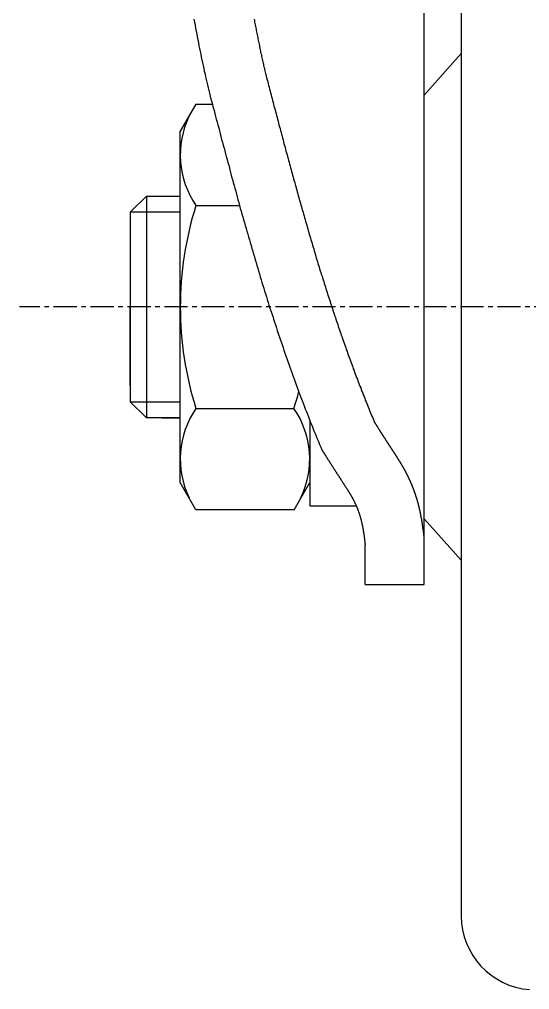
# Model space of a CAD drawing. Extents: x -3150 to -2863, y -854 to -398.
# Drawn here: x -3149.8 to -3122.3, y -680.6 to -628.1 of the extents above; entities that cross this region are included whole.
import ezdxf

# ---------------------------------------------------------------- set-up
doc = ezdxf.new("R2010")
doc.units = 0
doc.linetypes.add('CENTER', pattern=[2, 1.25, -0.25, 0.25, -0.25])
doc.layers.get('0').update_dxf_attribs({"linetype": 'CONTINUOUS'})
doc.layers.add('CENTER', color=1, linetype='CENTER')

msp = doc.modelspace()

# ---------------------------------------------------------------- linework, layer by layer
at = {"color": 7, "linetype": 'CONTINUOUS'}
for p, q in [((-3127.949, -658.679), (-3127.949, -579.279)), ((-3125.949, -610.753), (-3125.949, -676.604)), ((-3125.949, -629.979), (-3127.949, -632.229)), ((-3140.3, -632.709), (-3141.149, -634.179)), ((-3140.3, -632.709), (-3139.413, -632.709)), ((-3141.149, -653.179), (-3141.149, -634.179)), ((-3143.849, -638.554), (-3142.974, -637.679)), ((-3142.974, -637.679), (-3142.974, -649.679)), ((-3142.974, -637.679), (-3141.149, -637.679)), ((-3142.149, -637.679), (-3141.149, -637.679)), ((-3140.3, -638.194), (-3137.939, -638.194)), ((-3143.849, -638.554), (-3143.849, -648.804)), ((-3143.849, -647.929), (-3143.849, -643.679)), ((-3143.849, -648.804), (-3142.974, -649.679)), ((-3140.3, -649.163), (-3134.997, -649.163)), ((-3141.149, -649.679), (-3142.974, -649.679)), ((-3142.149, -649.679), (-3141.149, -649.679)), ((-3134.149, -649.795), (-3134.149, -654.429)), ((-3140.3, -654.648), (-3141.149, -653.179)), ((-3134.997, -654.648), (-3134.149, -653.179)), ((-3134.997, -654.648), (-3140.3, -654.648)), ((-3134.149, -654.429), (-3131.63, -654.429)), ((-3125.949, -657.379), (-3127.949, -655.129)), ((-3131.149, -658.679), (-3131.149, -656.539)), ((-3131.149, -658.679), (-3127.949, -658.679))]:
    msp.add_line(p, q, dxfattribs=at)
at = {"color": 3, "linetype": 'CONTINUOUS'}
for p, q in [((-3141.149, -638.554), (-3143.849, -638.554)), ((-3143.849, -648.804), (-3141.149, -648.804))]:
    msp.add_line(p, q, dxfattribs=at)
at = {"color": 7, "linetype": 'CONTINUOUS'}
msp.add_polyline3d([(-3140.41, -628.121, 0), (-3140.38, -628.282, 0), (-3140.35, -628.442, 0), (-3140.32, -628.602, 0), (-3140.29, -628.762, 0), (-3140.26, -628.92, 0), (-3140.23, -629.079, 0), (-3140.2, -629.236, 0), (-3140.17, -629.393, 0), (-3140.14, -629.55, 0), (-3140.11, -629.706, 0), (-3140.08, -629.861, 0), (-3140.04, -630.015, 0), (-3140.01, -630.169, 0), (-3139.98, -630.323, 0), (-3139.95, -630.476, 0), (-3139.91, -630.628, 0), (-3139.88, -630.779, 0), (-3139.85, -630.93, 0), (-3139.81, -631.081, 0), (-3139.78, -631.23, 0), (-3139.75, -631.379, 0), (-3139.71, -631.527, 0), (-3139.68, -631.675, 0), (-3139.64, -631.822, 0), (-3139.61, -631.968, 0)], dxfattribs=at)
at = {"color": 7}
for points in [[(-3137.16, -628.124, 0), (-3137.14, -628.201, 0), (-3137.13, -628.277, 0), (-3137.11, -628.353, 0), (-3137.1, -628.429, 0), (-3137.08, -628.504, 0), (-3137.07, -628.58, 0), (-3137.05, -628.655, 0), (-3137.04, -628.73, 0), (-3137.02, -628.805, 0), (-3137.01, -628.88, 0), (-3136.99, -628.955, 0), (-3136.98, -629.029, 0), (-3136.96, -629.104, 0), (-3136.95, -629.178, 0), (-3136.93, -629.252, 0), (-3136.92, -629.326, 0), (-3136.9, -629.4, 0), (-3136.89, -629.473, 0), (-3136.87, -629.547, 0), (-3136.86, -629.62, 0), (-3136.84, -629.693, 0), (-3136.83, -629.766, 0), (-3136.81, -629.839, 0), (-3136.8, -629.911, 0), (-3136.78, -629.984, 0), (-3136.76, -630.056, 0), (-3136.75, -630.128, 0), (-3136.73, -630.2, 0), (-3136.72, -630.272, 0), (-3136.7, -630.343, 0), (-3136.68, -630.415, 0), (-3136.67, -630.486, 0), (-3136.65, -630.557, 0), (-3136.64, -630.628, 0), (-3136.62, -630.698, 0), (-3136.6, -630.769, 0), (-3136.59, -630.839, 0), (-3136.57, -630.909, 0), (-3136.55, -630.979, 0), (-3136.54, -631.049, 0), (-3136.52, -631.119, 0), (-3136.5, -631.188, 0)], [(-3136.5, -631.188, 0), (-3136.48, -631.29, 0), (-3136.45, -631.392, 0), (-3136.42, -631.494, 0), (-3136.4, -631.596, 0), (-3136.37, -631.698, 0), (-3136.34, -631.8, 0), (-3136.32, -631.902, 0), (-3136.29, -632.003, 0), (-3136.26, -632.105, 0), (-3136.24, -632.207, 0), (-3136.21, -632.309, 0), (-3136.18, -632.411, 0), (-3136.16, -632.512, 0), (-3136.13, -632.614, 0), (-3136.1, -632.716, 0), (-3136.08, -632.817, 0), (-3136.05, -632.919, 0), (-3136.02, -633.02, 0), (-3135.99, -633.122, 0), (-3135.97, -633.224, 0), (-3135.94, -633.325, 0), (-3135.91, -633.426, 0), (-3135.89, -633.528, 0), (-3135.86, -633.629, 0), (-3135.83, -633.731, 0), (-3135.81, -633.832, 0), (-3135.78, -633.933, 0), (-3135.75, -634.035, 0), (-3135.73, -634.136, 0), (-3135.7, -634.237, 0), (-3135.67, -634.338, 0), (-3135.64, -634.439, 0), (-3135.62, -634.54, 0), (-3135.59, -634.642, 0), (-3135.56, -634.743, 0), (-3135.54, -634.844, 0), (-3135.51, -634.945, 0), (-3135.48, -635.046, 0), (-3135.45, -635.146, 0), (-3135.43, -635.247, 0), (-3135.4, -635.348, 0), (-3135.37, -635.449, 0), (-3135.35, -635.55, 0), (-3135.32, -635.65, 0), (-3135.29, -635.751, 0), (-3135.26, -635.852, 0), (-3135.24, -635.952, 0), (-3135.21, -636.053, 0), (-3135.18, -636.154, 0), (-3135.15, -636.254, 0), (-3135.13, -636.355, 0), (-3135.1, -636.455, 0), (-3135.07, -636.555, 0), (-3135.04, -636.656, 0), (-3135.02, -636.756, 0), (-3134.99, -636.856, 0), (-3134.96, -636.957, 0), (-3134.93, -637.057, 0), (-3134.9, -637.157, 0), (-3134.88, -637.257, 0), (-3134.85, -637.357, 0), (-3134.82, -637.457, 0), (-3134.79, -637.557, 0), (-3134.77, -637.657, 0), (-3134.74, -637.757, 0), (-3134.71, -637.857, 0), (-3134.68, -637.957, 0), (-3134.65, -638.057, 0), (-3134.62, -638.156, 0), (-3134.6, -638.256, 0), (-3134.57, -638.356, 0), (-3134.54, -638.455, 0), (-3134.51, -638.555, 0), (-3134.48, -638.654, 0), (-3134.45, -638.754, 0), (-3134.43, -638.853, 0), (-3134.4, -638.953, 0), (-3134.37, -639.052, 0), (-3134.34, -639.151, 0), (-3134.31, -639.251, 0), (-3134.28, -639.35, 0), (-3134.25, -639.449, 0), (-3134.23, -639.548, 0), (-3134.2, -639.647, 0), (-3134.17, -639.746, 0), (-3134.14, -639.845, 0), (-3134.11, -639.944, 0), (-3134.08, -640.043, 0), (-3134.05, -640.142, 0), (-3134.02, -640.241, 0), (-3133.99, -640.339, 0), (-3133.96, -640.438, 0), (-3133.93, -640.537, 0), (-3133.9, -640.635, 0), (-3133.87, -640.734, 0), (-3133.85, -640.832, 0), (-3133.82, -640.931, 0), (-3133.79, -641.029, 0), (-3133.76, -641.127, 0), (-3133.73, -641.226, 0), (-3133.7, -641.324, 0), (-3133.67, -641.422, 0), (-3133.64, -641.52, 0), (-3133.61, -641.618, 0), (-3133.58, -641.716, 0), (-3133.55, -641.814, 0), (-3133.52, -641.912, 0), (-3133.48, -642.01, 0), (-3133.45, -642.108, 0), (-3133.42, -642.206, 0), (-3133.39, -642.303, 0), (-3133.36, -642.401, 0), (-3133.33, -642.499, 0), (-3133.3, -642.596, 0), (-3133.27, -642.694, 0), (-3133.24, -642.791, 0), (-3133.21, -642.888, 0), (-3133.18, -642.986, 0), (-3133.15, -643.083, 0), (-3133.11, -643.18, 0), (-3133.08, -643.277, 0), (-3133.05, -643.374, 0), (-3133.02, -643.471, 0), (-3132.99, -643.568, 0), (-3132.96, -643.665, 0), (-3132.92, -643.762, 0), (-3132.89, -643.859, 0), (-3132.86, -643.955, 0), (-3132.83, -644.052, 0), (-3132.8, -644.149, 0), (-3132.76, -644.245, 0), (-3132.73, -644.342, 0), (-3132.7, -644.438, 0), (-3132.67, -644.534, 0), (-3132.63, -644.631, 0), (-3132.6, -644.727, 0), (-3132.57, -644.823, 0), (-3132.54, -644.919, 0), (-3132.5, -645.015, 0), (-3132.47, -645.111, 0), (-3132.44, -645.207, 0), (-3132.4, -645.303, 0), (-3132.37, -645.399, 0), (-3132.34, -645.495, 0), (-3132.3, -645.59, 0), (-3132.27, -645.686, 0), (-3132.23, -645.781, 0), (-3132.2, -645.877, 0), (-3132.17, -645.972, 0), (-3132.13, -646.068, 0), (-3132.1, -646.163, 0), (-3132.06, -646.258, 0), (-3132.03, -646.353, 0), (-3132, -646.448, 0), (-3131.96, -646.543, 0), (-3131.93, -646.638, 0), (-3131.89, -646.733, 0), (-3131.86, -646.828, 0), (-3131.82, -646.923, 0), (-3131.79, -647.017, 0), (-3131.75, -647.112, 0), (-3131.72, -647.207, 0), (-3131.68, -647.301, 0), (-3131.65, -647.396, 0), (-3131.61, -647.49, 0), (-3131.57, -647.584, 0), (-3131.54, -647.678, 0), (-3131.5, -647.772, 0), (-3131.47, -647.867, 0), (-3131.43, -647.961, 0), (-3131.39, -648.054, 0), (-3131.36, -648.148, 0), (-3131.32, -648.242, 0), (-3131.28, -648.336, 0), (-3131.25, -648.429, 0), (-3131.21, -648.523, 0), (-3131.17, -648.617, 0), (-3131.14, -648.71, 0), (-3131.1, -648.803, 0), (-3131.06, -648.897, 0), (-3131.02, -648.99, 0), (-3130.99, -649.083, 0), (-3130.95, -649.176, 0), (-3130.91, -649.269, 0), (-3130.87, -649.362, 0), (-3130.84, -649.455, 0), (-3130.8, -649.548, 0), (-3130.76, -649.64, 0), (-3130.72, -649.733, 0), (-3130.68, -649.825, 0), (-3130.64, -649.918, 0)], [(-3139.61, -631.968, 0), (-3139.57, -632.124, 0), (-3139.53, -632.28, 0), (-3139.49, -632.436, 0), (-3139.44, -632.592, 0), (-3139.4, -632.747, 0), (-3139.36, -632.903, 0), (-3139.32, -633.059, 0), (-3139.28, -633.215, 0), (-3139.24, -633.371, 0), (-3139.2, -633.526, 0), (-3139.16, -633.682, 0), (-3139.12, -633.838, 0), (-3139.07, -633.994, 0), (-3139.03, -634.149, 0), (-3138.99, -634.305, 0), (-3138.95, -634.461, 0), (-3138.91, -634.616, 0), (-3138.87, -634.772, 0), (-3138.83, -634.928, 0), (-3138.78, -635.083, 0), (-3138.74, -635.239, 0), (-3138.7, -635.394, 0), (-3138.66, -635.55, 0), (-3138.62, -635.705, 0), (-3138.58, -635.861, 0), (-3138.53, -636.016, 0), (-3138.49, -636.172, 0), (-3138.45, -636.327, 0), (-3138.41, -636.483, 0), (-3138.37, -636.638, 0), (-3138.32, -636.793, 0), (-3138.28, -636.949, 0), (-3138.24, -637.104, 0), (-3138.2, -637.259, 0), (-3138.15, -637.414, 0), (-3138.11, -637.57, 0), (-3138.07, -637.725, 0), (-3138.03, -637.88, 0), (-3137.98, -638.035, 0), (-3137.94, -638.19, 0), (-3137.9, -638.345, 0), (-3137.85, -638.5, 0), (-3137.81, -638.655, 0), (-3137.77, -638.809, 0), (-3137.72, -638.964, 0), (-3137.68, -639.119, 0), (-3137.63, -639.274, 0), (-3137.59, -639.428, 0), (-3137.55, -639.583, 0), (-3137.5, -639.737, 0), (-3137.46, -639.892, 0), (-3137.41, -640.046, 0), (-3137.37, -640.201, 0), (-3137.32, -640.355, 0), (-3137.28, -640.509, 0), (-3137.23, -640.664, 0), (-3137.19, -640.818, 0), (-3137.14, -640.972, 0), (-3137.1, -641.126, 0), (-3137.05, -641.28, 0), (-3137.01, -641.434, 0), (-3136.96, -641.588, 0), (-3136.91, -641.742, 0), (-3136.87, -641.895, 0), (-3136.82, -642.049, 0), (-3136.77, -642.203, 0), (-3136.73, -642.356, 0), (-3136.68, -642.51, 0), (-3136.63, -642.663, 0), (-3136.59, -642.816, 0), (-3136.54, -642.97, 0), (-3136.49, -643.123, 0), (-3136.44, -643.276, 0), (-3136.39, -643.429, 0), (-3136.35, -643.582, 0), (-3136.3, -643.735, 0), (-3136.25, -643.888, 0), (-3136.2, -644.04, 0), (-3136.15, -644.193, 0), (-3136.1, -644.345, 0), (-3136.05, -644.498, 0), (-3136, -644.65, 0), (-3135.95, -644.803, 0), (-3135.9, -644.955, 0), (-3135.85, -645.107, 0), (-3135.8, -645.259, 0), (-3135.75, -645.411, 0), (-3135.7, -645.563, 0), (-3135.64, -645.715, 0), (-3135.59, -645.866, 0), (-3135.54, -646.018, 0), (-3135.49, -646.17, 0), (-3135.44, -646.321, 0), (-3135.38, -646.472, 0), (-3135.33, -646.623, 0), (-3135.28, -646.775, 0), (-3135.22, -646.926, 0), (-3135.17, -647.077, 0), (-3135.12, -647.227, 0), (-3135.06, -647.378, 0), (-3135.01, -647.529, 0), (-3134.95, -647.679, 0), (-3134.9, -647.83, 0), (-3134.84, -647.98, 0), (-3134.79, -648.13, 0), (-3134.73, -648.28, 0), (-3134.68, -648.43, 0), (-3134.62, -648.58, 0), (-3134.56, -648.73, 0), (-3134.5, -648.88, 0), (-3134.45, -649.029, 0), (-3134.39, -649.179, 0), (-3134.33, -649.328, 0), (-3134.27, -649.477, 0), (-3134.22, -649.626, 0), (-3134.16, -649.775, 0), (-3134.1, -649.924, 0), (-3134.04, -650.073, 0), (-3133.98, -650.221, 0), (-3133.92, -650.37, 0), (-3133.86, -650.518, 0), (-3133.8, -650.666, 0), (-3133.74, -650.815, 0), (-3133.67, -650.962, 0), (-3133.61, -651.11, 0), (-3133.55, -651.258, 0), (-3133.49, -651.406, 0)], [(-3130.64, -649.918, 0), (-3130.64, -649.925, 0), (-3130.63, -649.932, 0), (-3130.63, -649.939, 0), (-3130.62, -649.947, 0), (-3130.62, -649.954, 0), (-3130.62, -649.961, 0), (-3130.61, -649.968, 0), (-3130.61, -649.975, 0), (-3130.6, -649.982, 0), (-3130.6, -649.989, 0), (-3130.59, -649.997, 0), (-3130.59, -650.004, 0), (-3130.58, -650.011, 0), (-3130.58, -650.018, 0), (-3130.57, -650.025, 0), (-3130.57, -650.032, 0), (-3130.57, -650.039, 0), (-3130.56, -650.047, 0), (-3130.56, -650.054, 0), (-3130.55, -650.061, 0), (-3130.55, -650.068, 0), (-3130.54, -650.075, 0), (-3130.54, -650.082, 0), (-3130.53, -650.089, 0), (-3130.53, -650.096, 0), (-3130.53, -650.104, 0), (-3130.52, -650.111, 0), (-3130.52, -650.118, 0), (-3130.51, -650.125, 0), (-3130.51, -650.132, 0), (-3130.5, -650.139, 0), (-3130.5, -650.146, 0), (-3130.49, -650.153, 0), (-3130.49, -650.16, 0), (-3130.48, -650.168, 0), (-3130.48, -650.175, 0), (-3130.48, -650.182, 0), (-3130.47, -650.189, 0), (-3130.47, -650.196, 0), (-3130.46, -650.203, 0), (-3130.46, -650.21, 0), (-3130.45, -650.217, 0), (-3130.45, -650.224, 0), (-3130.44, -650.231, 0), (-3130.44, -650.239, 0), (-3130.44, -650.246, 0), (-3130.43, -650.253, 0), (-3130.43, -650.26, 0), (-3130.42, -650.267, 0), (-3130.42, -650.274, 0), (-3130.41, -650.281, 0), (-3130.41, -650.288, 0), (-3130.4, -650.295, 0), (-3130.4, -650.302, 0), (-3130.39, -650.309, 0), (-3130.39, -650.316, 0), (-3130.39, -650.324, 0), (-3130.38, -650.331, 0), (-3130.38, -650.338, 0), (-3130.37, -650.345, 0), (-3130.37, -650.352, 0), (-3130.36, -650.359, 0), (-3130.36, -650.366, 0), (-3130.35, -650.373, 0), (-3130.35, -650.38, 0), (-3130.35, -650.387, 0), (-3130.34, -650.394, 0), (-3130.34, -650.401, 0), (-3130.33, -650.408, 0), (-3130.33, -650.415, 0), (-3130.32, -650.422, 0), (-3130.32, -650.429, 0), (-3130.31, -650.437, 0), (-3130.31, -650.444, 0), (-3130.3, -650.451, 0), (-3130.3, -650.458, 0), (-3130.3, -650.465, 0), (-3130.29, -650.472, 0), (-3130.29, -650.479, 0), (-3130.28, -650.486, 0), (-3130.28, -650.493, 0), (-3130.27, -650.5, 0), (-3130.27, -650.507, 0), (-3130.26, -650.514, 0), (-3130.26, -650.521, 0), (-3130.26, -650.528, 0), (-3130.25, -650.535, 0), (-3130.25, -650.542, 0), (-3130.24, -650.549, 0), (-3130.24, -650.556, 0), (-3130.23, -650.563, 0), (-3130.23, -650.57, 0), (-3130.22, -650.577, 0), (-3130.22, -650.584, 0), (-3130.22, -650.591, 0), (-3130.21, -650.598, 0), (-3130.21, -650.605, 0), (-3130.2, -650.612, 0), (-3130.2, -650.619, 0), (-3130.19, -650.626, 0), (-3130.19, -650.633, 0), (-3130.18, -650.64, 0), (-3130.18, -650.647, 0), (-3130.17, -650.654, 0), (-3130.17, -650.661, 0), (-3130.17, -650.668, 0), (-3130.16, -650.675, 0), (-3130.16, -650.682, 0), (-3130.15, -650.689, 0), (-3130.15, -650.696, 0), (-3130.14, -650.703, 0), (-3130.14, -650.71, 0), (-3130.13, -650.717, 0), (-3130.13, -650.724, 0), (-3130.13, -650.731, 0), (-3130.12, -650.738, 0), (-3130.12, -650.745, 0), (-3130.11, -650.752, 0), (-3130.11, -650.759, 0), (-3130.1, -650.766, 0), (-3130.1, -650.773, 0), (-3130.09, -650.78, 0), (-3130.09, -650.787, 0), (-3130.09, -650.794, 0), (-3130.08, -650.801, 0), (-3130.08, -650.808, 0), (-3130.07, -650.815, 0), (-3130.07, -650.822, 0), (-3130.06, -650.829, 0), (-3130.06, -650.836, 0), (-3130.05, -650.843, 0), (-3130.05, -650.85, 0), (-3130.04, -650.857, 0), (-3130.04, -650.864, 0), (-3130.04, -650.871, 0), (-3130.03, -650.878, 0), (-3130.03, -650.885, 0), (-3130.02, -650.892, 0), (-3130.02, -650.898, 0), (-3130.01, -650.905, 0), (-3130.01, -650.912, 0), (-3130, -650.919, 0), (-3130, -650.926, 0), (-3130, -650.933, 0), (-3129.99, -650.94, 0), (-3129.99, -650.947, 0), (-3129.98, -650.954, 0), (-3129.98, -650.961, 0), (-3129.97, -650.968, 0), (-3129.97, -650.975, 0), (-3129.96, -650.982, 0), (-3129.96, -650.989, 0), (-3129.96, -650.996, 0), (-3129.95, -651.003, 0), (-3129.95, -651.009, 0), (-3129.94, -651.016, 0), (-3129.94, -651.023, 0), (-3129.93, -651.03, 0), (-3129.93, -651.037, 0), (-3129.92, -651.044, 0), (-3129.92, -651.051, 0), (-3129.92, -651.058, 0), (-3129.91, -651.065, 0), (-3129.91, -651.072, 0), (-3129.9, -651.079, 0), (-3129.9, -651.086, 0), (-3129.89, -651.092, 0), (-3129.89, -651.099, 0), (-3129.88, -651.106, 0), (-3129.88, -651.113, 0), (-3129.88, -651.12, 0), (-3129.87, -651.127, 0), (-3129.87, -651.134, 0), (-3129.86, -651.141, 0), (-3129.86, -651.148, 0), (-3129.85, -651.155, 0), (-3129.85, -651.161, 0), (-3129.84, -651.168, 0), (-3129.84, -651.175, 0), (-3129.83, -651.182, 0), (-3129.83, -651.189, 0), (-3129.83, -651.196, 0), (-3129.82, -651.203, 0), (-3129.82, -651.21, 0), (-3129.81, -651.217, 0), (-3129.81, -651.223, 0), (-3129.8, -651.23, 0), (-3129.8, -651.237, 0), (-3129.79, -651.244, 0), (-3129.79, -651.251, 0), (-3129.79, -651.258, 0), (-3129.78, -651.265, 0), (-3129.78, -651.272, 0), (-3129.77, -651.278, 0), (-3129.77, -651.285, 0), (-3129.76, -651.292, 0), (-3129.76, -651.299, 0), (-3129.75, -651.306, 0), (-3129.75, -651.313, 0), (-3129.75, -651.32, 0), (-3129.74, -651.326, 0), (-3129.74, -651.333, 0), (-3129.73, -651.34, 0), (-3129.73, -651.347, 0), (-3129.72, -651.354, 0), (-3129.72, -651.361, 0), (-3129.71, -651.368, 0), (-3129.71, -651.375, 0), (-3129.7, -651.382, 0), (-3129.7, -651.389, 0), (-3129.7, -651.396, 0), (-3129.69, -651.403, 0), (-3129.69, -651.41, 0), (-3129.68, -651.417, 0), (-3129.68, -651.424, 0), (-3129.67, -651.432, 0), (-3129.67, -651.439, 0), (-3129.66, -651.446, 0), (-3129.66, -651.453, 0), (-3129.65, -651.461, 0), (-3129.65, -651.468, 0), (-3129.64, -651.475, 0), (-3129.64, -651.483, 0), (-3129.63, -651.49, 0), (-3129.63, -651.497, 0), (-3129.62, -651.505, 0), (-3129.62, -651.512, 0), (-3129.61, -651.52, 0), (-3129.61, -651.528, 0), (-3129.6, -651.535, 0), (-3129.6, -651.543, 0), (-3129.59, -651.55, 0), (-3129.59, -651.558, 0), (-3129.58, -651.566, 0), (-3129.58, -651.573, 0), (-3129.57, -651.581, 0), (-3129.57, -651.589, 0), (-3129.56, -651.597, 0), (-3129.56, -651.605, 0), (-3129.55, -651.613, 0), (-3129.55, -651.621, 0), (-3129.54, -651.628, 0), (-3129.54, -651.636, 0), (-3129.53, -651.644, 0), (-3129.53, -651.653, 0), (-3129.52, -651.661, 0), (-3129.52, -651.669, 0), (-3129.51, -651.677, 0), (-3129.51, -651.685, 0), (-3129.5, -651.693, 0), (-3129.5, -651.702, 0), (-3129.49, -651.71, 0), (-3129.49, -651.718, 0), (-3129.48, -651.726, 0), (-3129.48, -651.735, 0), (-3129.47, -651.743, 0), (-3129.46, -651.752, 0), (-3129.46, -651.76, 0), (-3129.45, -651.769, 0), (-3129.45, -651.777, 0), (-3129.44, -651.786, 0), (-3129.44, -651.795, 0), (-3129.43, -651.803, 0), (-3129.43, -651.812, 0), (-3129.42, -651.821, 0), (-3129.41, -651.829, 0), (-3129.41, -651.838, 0), (-3129.4, -651.847, 0), (-3129.4, -651.856, 0), (-3129.39, -651.865, 0), (-3129.39, -651.874, 0), (-3129.38, -651.883, 0), (-3129.38, -651.892, 0), (-3129.37, -651.901, 0), (-3129.36, -651.91, 0), (-3129.36, -651.919, 0), (-3129.35, -651.928, 0), (-3129.35, -651.938, 0), (-3129.34, -651.947, 0), (-3129.34, -651.956, 0), (-3129.33, -651.965, 0), (-3129.32, -651.975, 0), (-3129.32, -651.984, 0), (-3129.31, -651.993, 0), (-3129.31, -652.003, 0), (-3129.3, -652.012, 0), (-3129.29, -652.022, 0), (-3129.29, -652.031, 0), (-3129.28, -652.041, 0), (-3129.28, -652.051, 0), (-3129.27, -652.06, 0), (-3129.27, -652.07, 0), (-3129.26, -652.08, 0), (-3129.25, -652.09, 0), (-3129.25, -652.099, 0), (-3129.24, -652.109, 0), (-3129.24, -652.119, 0), (-3129.23, -652.129, 0), (-3129.22, -652.139, 0), (-3129.22, -652.149, 0), (-3129.21, -652.159, 0), (-3129.21, -652.169, 0), (-3129.2, -652.179, 0), (-3129.19, -652.189, 0), (-3129.19, -652.2, 0), (-3129.18, -652.21, 0), (-3129.18, -652.22, 0), (-3129.17, -652.23, 0), (-3129.16, -652.241, 0), (-3129.16, -652.251, 0), (-3129.15, -652.261, 0), (-3129.15, -652.272, 0), (-3129.14, -652.282, 0), (-3129.13, -652.293, 0), (-3129.13, -652.304, 0), (-3129.12, -652.314, 0), (-3129.11, -652.325, 0), (-3129.11, -652.335, 0), (-3129.1, -652.346, 0), (-3129.1, -652.357, 0), (-3129.09, -652.368, 0), (-3129.08, -652.379, 0), (-3129.08, -652.39, 0), (-3129.07, -652.4, 0), (-3129.07, -652.411, 0), (-3129.06, -652.422, 0), (-3129.05, -652.433, 0), (-3129.05, -652.445, 0), (-3129.04, -652.456, 0), (-3129.04, -652.467, 0), (-3129.03, -652.478, 0), (-3129.02, -652.489, 0), (-3129.02, -652.501, 0), (-3129.01, -652.512, 0), (-3129, -652.523, 0), (-3129, -652.535, 0), (-3128.99, -652.546, 0), (-3128.99, -652.558, 0), (-3128.98, -652.569, 0), (-3128.97, -652.581, 0), (-3128.97, -652.593, 0), (-3128.96, -652.604, 0), (-3128.95, -652.616, 0), (-3128.95, -652.628, 0), (-3128.94, -652.639, 0), (-3128.94, -652.651, 0), (-3128.93, -652.663, 0), (-3128.92, -652.675, 0), (-3128.92, -652.687, 0), (-3128.91, -652.699, 0), (-3128.91, -652.711, 0), (-3128.9, -652.723, 0), (-3128.89, -652.735, 0), (-3128.89, -652.748, 0), (-3128.88, -652.76, 0), (-3128.87, -652.772, 0), (-3128.87, -652.784, 0), (-3128.86, -652.797, 0), (-3128.86, -652.809, 0), (-3128.85, -652.822, 0), (-3128.84, -652.834, 0), (-3128.84, -652.847, 0), (-3128.83, -652.859, 0), (-3128.82, -652.872, 0), (-3128.82, -652.884, 0), (-3128.81, -652.897, 0), (-3128.81, -652.91, 0), (-3128.8, -652.923, 0), (-3128.79, -652.936, 0), (-3128.79, -652.948, 0), (-3128.78, -652.961, 0), (-3128.78, -652.974, 0), (-3128.77, -652.987, 0), (-3128.76, -653.001, 0), (-3128.76, -653.014, 0), (-3128.75, -653.027, 0), (-3128.75, -653.04, 0), (-3128.74, -653.053, 0), (-3128.73, -653.067, 0), (-3128.73, -653.08, 0), (-3128.72, -653.093, 0), (-3128.72, -653.107, 0), (-3128.71, -653.12, 0), (-3128.7, -653.134, 0), (-3128.7, -653.147, 0), (-3128.69, -653.161, 0), (-3128.69, -653.174, 0), (-3128.68, -653.188, 0), (-3128.67, -653.201, 0), (-3128.67, -653.215, 0), (-3128.66, -653.228, 0), (-3128.66, -653.242, 0), (-3128.65, -653.256, 0), (-3128.65, -653.269, 0), (-3128.64, -653.283, 0), (-3128.63, -653.297, 0), (-3128.63, -653.31, 0), (-3128.62, -653.324, 0), (-3128.62, -653.337, 0), (-3128.61, -653.351, 0), (-3128.61, -653.365, 0), (-3128.6, -653.378, 0), (-3128.6, -653.392, 0), (-3128.59, -653.405, 0), (-3128.58, -653.419, 0), (-3128.58, -653.432, 0), (-3128.57, -653.446, 0), (-3128.57, -653.459, 0), (-3128.56, -653.473, 0), (-3128.56, -653.486, 0), (-3128.55, -653.5, 0), (-3128.55, -653.513, 0), (-3128.54, -653.527, 0), (-3128.54, -653.54, 0), (-3128.53, -653.554, 0), (-3128.53, -653.567, 0), (-3128.52, -653.581, 0), (-3128.52, -653.594, 0), (-3128.51, -653.608, 0), (-3128.51, -653.621, 0), (-3128.5, -653.635, 0), (-3128.5, -653.648, 0), (-3128.49, -653.662, 0), (-3128.49, -653.675, 0), (-3128.48, -653.688, 0), (-3128.48, -653.702, 0), (-3128.48, -653.715, 0), (-3128.47, -653.729, 0), (-3128.47, -653.742, 0), (-3128.46, -653.755, 0), (-3128.46, -653.769, 0), (-3128.45, -653.782, 0), (-3128.45, -653.795, 0), (-3128.44, -653.809, 0), (-3128.44, -653.822, 0), (-3128.43, -653.835, 0), (-3128.43, -653.849, 0), (-3128.43, -653.862, 0), (-3128.42, -653.875, 0), (-3128.42, -653.889, 0), (-3128.41, -653.902, 0), (-3128.41, -653.915, 0), (-3128.4, -653.929, 0), (-3128.4, -653.942, 0), (-3128.4, -653.955, 0), (-3128.39, -653.968, 0), (-3128.39, -653.982, 0), (-3128.38, -653.995, 0), (-3128.38, -654.008, 0), (-3128.38, -654.021, 0), (-3128.37, -654.035, 0), (-3128.37, -654.048, 0), (-3128.36, -654.061, 0), (-3128.36, -654.074, 0), (-3128.36, -654.087, 0), (-3128.35, -654.101, 0), (-3128.35, -654.114, 0), (-3128.34, -654.127, 0), (-3128.34, -654.14, 0), (-3128.34, -654.153, 0), (-3128.33, -654.166, 0), (-3128.33, -654.18, 0), (-3128.33, -654.193, 0), (-3128.32, -654.206, 0), (-3128.32, -654.219, 0), (-3128.31, -654.232, 0), (-3128.31, -654.245, 0), (-3128.31, -654.258, 0), (-3128.3, -654.271, 0), (-3128.3, -654.284, 0), (-3128.3, -654.297, 0), (-3128.29, -654.31, 0), (-3128.29, -654.323, 0), (-3128.29, -654.336, 0), (-3128.28, -654.349, 0), (-3128.28, -654.362, 0), (-3128.28, -654.375, 0), (-3128.27, -654.388, 0), (-3128.27, -654.401, 0), (-3128.27, -654.414, 0), (-3128.26, -654.427, 0), (-3128.26, -654.44, 0), (-3128.26, -654.453, 0), (-3128.25, -654.466, 0), (-3128.25, -654.479, 0), (-3128.25, -654.492, 0), (-3128.24, -654.505, 0), (-3128.24, -654.518, 0), (-3128.24, -654.531, 0), (-3128.23, -654.544, 0), (-3128.23, -654.557, 0), (-3128.23, -654.569, 0), (-3128.23, -654.582, 0), (-3128.22, -654.595, 0), (-3128.22, -654.608, 0), (-3128.22, -654.621, 0), (-3128.21, -654.634, 0), (-3128.21, -654.646, 0), (-3128.21, -654.659, 0), (-3128.21, -654.672, 0), (-3128.2, -654.685, 0), (-3128.2, -654.697, 0), (-3128.2, -654.71, 0), (-3128.19, -654.723, 0), (-3128.19, -654.736, 0), (-3128.19, -654.748, 0), (-3128.19, -654.761, 0), (-3128.18, -654.773, 0), (-3128.18, -654.786, 0), (-3128.18, -654.799, 0), (-3128.18, -654.811, 0), (-3128.17, -654.823, 0), (-3128.17, -654.836, 0), (-3128.17, -654.848, 0), (-3128.17, -654.861, 0), (-3128.16, -654.873, 0), (-3128.16, -654.885, 0), (-3128.16, -654.898, 0), (-3128.16, -654.91, 0), (-3128.15, -654.922, 0), (-3128.15, -654.934, 0), (-3128.15, -654.947, 0), (-3128.15, -654.959, 0), (-3128.14, -654.971, 0), (-3128.14, -654.983, 0), (-3128.14, -654.995, 0), (-3128.14, -655.007, 0), (-3128.13, -655.019, 0), (-3128.13, -655.031, 0), (-3128.13, -655.043, 0), (-3128.13, -655.055, 0), (-3128.13, -655.067, 0), (-3128.12, -655.079, 0), (-3128.12, -655.09, 0), (-3128.12, -655.102, 0), (-3128.12, -655.114, 0), (-3128.11, -655.126, 0), (-3128.11, -655.137, 0), (-3128.11, -655.149, 0), (-3128.11, -655.161, 0), (-3128.11, -655.172, 0), (-3128.1, -655.184, 0), (-3128.1, -655.195, 0), (-3128.1, -655.207, 0), (-3128.1, -655.218, 0), (-3128.1, -655.23, 0), (-3128.1, -655.241, 0), (-3128.09, -655.253, 0), (-3128.09, -655.264, 0), (-3128.09, -655.275, 0), (-3128.09, -655.287, 0), (-3128.09, -655.298, 0), (-3128.08, -655.309, 0), (-3128.08, -655.32, 0), (-3128.08, -655.332, 0), (-3128.08, -655.343, 0), (-3128.08, -655.354, 0), (-3128.08, -655.365, 0), (-3128.07, -655.376, 0), (-3128.07, -655.387, 0), (-3128.07, -655.398, 0), (-3128.07, -655.409, 0), (-3128.07, -655.42, 0), (-3128.07, -655.431, 0), (-3128.06, -655.442, 0), (-3128.06, -655.453, 0), (-3128.06, -655.463, 0), (-3128.06, -655.474, 0), (-3128.06, -655.485, 0), (-3128.06, -655.496, 0), (-3128.05, -655.506, 0), (-3128.05, -655.517, 0), (-3128.05, -655.528, 0), (-3128.05, -655.538, 0), (-3128.05, -655.549, 0), (-3128.05, -655.559, 0), (-3128.05, -655.57, 0), (-3128.04, -655.58, 0), (-3128.04, -655.591, 0), (-3128.04, -655.601, 0), (-3128.04, -655.612, 0), (-3128.04, -655.622, 0), (-3128.04, -655.632, 0), (-3128.04, -655.643, 0), (-3128.03, -655.653, 0), (-3128.03, -655.663, 0), (-3128.03, -655.673, 0), (-3128.03, -655.683, 0), (-3128.03, -655.693, 0), (-3128.03, -655.704, 0), (-3128.03, -655.714, 0), (-3128.02, -655.724, 0), (-3128.02, -655.734, 0), (-3128.02, -655.744, 0), (-3128.02, -655.754, 0), (-3128.02, -655.763, 0), (-3128.02, -655.773, 0), (-3128.02, -655.783, 0), (-3128.02, -655.793, 0), (-3128.01, -655.803, 0), (-3128.01, -655.812, 0), (-3128.01, -655.822, 0), (-3128.01, -655.832, 0), (-3128.01, -655.841, 0), (-3128.01, -655.851, 0), (-3128.01, -655.861, 0), (-3128.01, -655.87, 0), (-3128, -655.88, 0), (-3128, -655.889, 0), (-3128, -655.899, 0), (-3128, -655.908, 0), (-3128, -655.917, 0), (-3128, -655.927, 0), (-3128, -655.936, 0), (-3128, -655.945, 0), (-3128, -655.955, 0), (-3127.99, -655.964, 0), (-3127.99, -655.973, 0), (-3127.99, -655.982, 0), (-3127.99, -655.991, 0), (-3127.99, -656, 0), (-3127.99, -656.009, 0), (-3127.99, -656.019, 0), (-3127.99, -656.028, 0), (-3127.99, -656.036, 0), (-3127.98, -656.045, 0), (-3127.98, -656.054, 0), (-3127.98, -656.063, 0), (-3127.98, -656.072, 0), (-3127.98, -656.081, 0), (-3127.98, -656.09, 0), (-3127.98, -656.098, 0), (-3127.98, -656.107, 0), (-3127.98, -656.116, 0), (-3127.98, -656.124, 0), (-3127.97, -656.133, 0), (-3127.97, -656.141, 0), (-3127.97, -656.15, 0), (-3127.97, -656.158, 0)], [(-3133.49, -651.406, 0), (-3133.47, -651.427, 0), (-3133.46, -651.449, 0), (-3133.45, -651.471, 0), (-3133.43, -651.492, 0), (-3133.42, -651.514, 0), (-3133.41, -651.536, 0), (-3133.39, -651.557, 0), (-3133.38, -651.579, 0), (-3133.37, -651.6, 0), (-3133.35, -651.622, 0), (-3133.34, -651.644, 0), (-3133.32, -651.665, 0), (-3133.31, -651.687, 0), (-3133.3, -651.709, 0), (-3133.28, -651.73, 0), (-3133.27, -651.752, 0), (-3133.26, -651.774, 0), (-3133.24, -651.795, 0), (-3133.23, -651.817, 0), (-3133.21, -651.838, 0), (-3133.2, -651.86, 0), (-3133.19, -651.882, 0), (-3133.17, -651.903, 0), (-3133.16, -651.925, 0), (-3133.15, -651.947, 0), (-3133.13, -651.968, 0), (-3133.12, -651.99, 0), (-3133.1, -652.011, 0), (-3133.09, -652.033, 0), (-3133.08, -652.055, 0), (-3133.06, -652.076, 0), (-3133.05, -652.098, 0), (-3133.04, -652.12, 0), (-3133.02, -652.141, 0), (-3133.01, -652.163, 0), (-3132.99, -652.184, 0), (-3132.98, -652.206, 0), (-3132.97, -652.228, 0), (-3132.95, -652.249, 0), (-3132.94, -652.271, 0), (-3132.93, -652.293, 0), (-3132.91, -652.314, 0), (-3132.9, -652.336, 0), (-3132.88, -652.357, 0), (-3132.87, -652.379, 0), (-3132.86, -652.401, 0), (-3132.84, -652.422, 0), (-3132.83, -652.444, 0), (-3132.81, -652.465, 0), (-3132.8, -652.487, 0), (-3132.79, -652.509, 0), (-3132.77, -652.53, 0), (-3132.76, -652.552, 0), (-3132.75, -652.573, 0), (-3132.73, -652.595, 0), (-3132.72, -652.617, 0), (-3132.7, -652.638, 0), (-3132.69, -652.66, 0), (-3132.68, -652.681, 0), (-3132.66, -652.703, 0), (-3132.65, -652.725, 0), (-3132.63, -652.746, 0), (-3132.62, -652.768, 0), (-3132.61, -652.789, 0), (-3132.59, -652.811, 0), (-3132.58, -652.833, 0), (-3132.56, -652.854, 0), (-3132.55, -652.876, 0), (-3132.54, -652.897, 0), (-3132.52, -652.919, 0), (-3132.51, -652.94, 0), (-3132.49, -652.962, 0), (-3132.48, -652.984, 0), (-3132.47, -653.005, 0), (-3132.45, -653.027, 0), (-3132.44, -653.048, 0), (-3132.42, -653.07, 0), (-3132.41, -653.091, 0), (-3132.4, -653.113, 0), (-3132.38, -653.134, 0), (-3132.37, -653.156, 0), (-3132.35, -653.178, 0), (-3132.34, -653.199, 0), (-3132.33, -653.221, 0), (-3132.31, -653.242, 0), (-3132.3, -653.264, 0), (-3132.28, -653.285, 0), (-3132.27, -653.307, 0), (-3132.26, -653.328, 0), (-3132.24, -653.35, 0), (-3132.23, -653.372, 0), (-3132.21, -653.393, 0), (-3132.2, -653.415, 0), (-3132.19, -653.437, 0), (-3132.17, -653.458, 0), (-3132.16, -653.48, 0), (-3132.14, -653.502, 0), (-3132.13, -653.523, 0), (-3132.12, -653.545, 0), (-3132.1, -653.567, 0), (-3132.09, -653.589, 0), (-3132.07, -653.61, 0), (-3132.06, -653.632, 0), (-3132.05, -653.654, 0), (-3132.03, -653.676, 0), (-3132.02, -653.698, 0), (-3132.01, -653.72, 0), (-3131.99, -653.742, 0), (-3131.98, -653.764, 0), (-3131.97, -653.786, 0), (-3131.95, -653.808, 0), (-3131.94, -653.83, 0), (-3131.93, -653.852, 0), (-3131.92, -653.874, 0), (-3131.9, -653.896, 0), (-3131.89, -653.919, 0), (-3131.88, -653.941, 0), (-3131.86, -653.963, 0), (-3131.85, -653.986, 0), (-3131.84, -654.008, 0), (-3131.83, -654.031, 0), (-3131.81, -654.053, 0), (-3131.8, -654.076, 0), (-3131.79, -654.098, 0), (-3131.78, -654.121, 0), (-3131.77, -654.144, 0), (-3131.76, -654.166, 0), (-3131.74, -654.189, 0), (-3131.73, -654.212, 0), (-3131.72, -654.235, 0), (-3131.71, -654.258, 0), (-3131.7, -654.281, 0), (-3131.69, -654.304, 0), (-3131.68, -654.327, 0), (-3131.67, -654.35, 0), (-3131.65, -654.374, 0), (-3131.64, -654.397, 0), (-3131.63, -654.42, 0), (-3131.62, -654.444, 0), (-3131.61, -654.467, 0), (-3131.6, -654.491, 0), (-3131.59, -654.515, 0), (-3131.58, -654.538, 0), (-3131.57, -654.562, 0), (-3131.56, -654.586, 0), (-3131.56, -654.61, 0), (-3131.55, -654.634, 0), (-3131.54, -654.658, 0), (-3131.53, -654.682, 0), (-3131.52, -654.706, 0), (-3131.51, -654.73, 0), (-3131.5, -654.754, 0), (-3131.49, -654.779, 0), (-3131.49, -654.803, 0), (-3131.48, -654.827, 0), (-3131.47, -654.852, 0), (-3131.46, -654.876, 0), (-3131.45, -654.901, 0), (-3131.45, -654.925, 0), (-3131.44, -654.95, 0), (-3131.43, -654.974, 0), (-3131.42, -654.999, 0), (-3131.42, -655.024, 0), (-3131.41, -655.049, 0), (-3131.4, -655.073, 0), (-3131.4, -655.098, 0), (-3131.39, -655.123, 0), (-3131.38, -655.148, 0), (-3131.38, -655.173, 0), (-3131.37, -655.198, 0), (-3131.36, -655.223, 0), (-3131.36, -655.247, 0), (-3131.35, -655.272, 0), (-3131.34, -655.298, 0), (-3131.34, -655.323, 0), (-3131.33, -655.348, 0), (-3131.33, -655.373, 0), (-3131.32, -655.398, 0), (-3131.32, -655.423, 0), (-3131.31, -655.448, 0), (-3131.31, -655.473, 0), (-3131.3, -655.498, 0), (-3131.3, -655.524, 0), (-3131.29, -655.549, 0), (-3131.29, -655.574, 0), (-3131.28, -655.599, 0), (-3131.28, -655.624, 0), (-3131.27, -655.65, 0), (-3131.27, -655.675, 0), (-3131.26, -655.7, 0), (-3131.26, -655.725, 0), (-3131.26, -655.751, 0), (-3131.25, -655.776, 0), (-3131.25, -655.801, 0), (-3131.24, -655.827, 0), (-3131.24, -655.852, 0), (-3131.24, -655.877, 0), (-3131.23, -655.903, 0), (-3131.23, -655.928, 0), (-3131.22, -655.954, 0), (-3131.22, -655.979, 0), (-3131.22, -656.004, 0), (-3131.21, -656.03, 0), (-3131.21, -656.055, 0), (-3131.21, -656.081, 0), (-3131.2, -656.106, 0), (-3131.2, -656.131, 0), (-3131.2, -656.157, 0), (-3131.19, -656.182, 0), (-3131.19, -656.208, 0), (-3131.19, -656.233, 0), (-3131.18, -656.259, 0), (-3131.18, -656.284, 0), (-3131.18, -656.31, 0), (-3131.17, -656.335, 0), (-3131.17, -656.361, 0), (-3131.17, -656.386, 0), (-3131.16, -656.412, 0), (-3131.16, -656.437, 0), (-3131.16, -656.463, 0), (-3131.15, -656.488, 0), (-3131.15, -656.514, 0), (-3131.15, -656.539, 0)]]:
    msp.add_polyline3d(points, dxfattribs=at)
at = {"color": 7, "linetype": 'CONTINUOUS'}
for centre, radius, start, end in [((-3136.293, -635.451), 4.856, 154.3842, 214.3842), ((-3122.997, -643.679), 18.151, 162.412, 197.588), ((-3152.3, -643.679), 18.151, 342.412, 345.3673), ((-3136.293, -651.906), 4.856, 145.6158, 205.6158), ((-3139.005, -651.906), 4.856, 334.3842, 34.3842), ((-3121.949, -676.604), 4, 180, 265.6108)]:
    msp.add_arc(centre, radius, start, end, dxfattribs=at)
at = {"layer": 'CENTER', "color": 1, "linetype": 'CENTER'}
msp.add_line((-3072.749, -643.679), (-3149.849, -643.679), dxfattribs=at)

doc.saveas('drawing.dxf')
